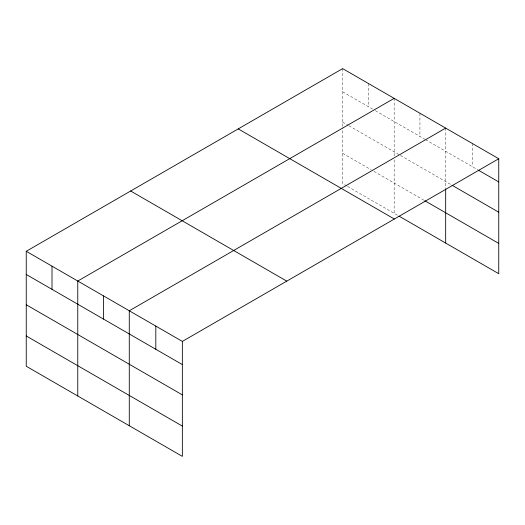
<?xml version="1.0" encoding="UTF-8"?>
<svg xmlns="http://www.w3.org/2000/svg" width="525" height="525" viewBox="0 0 525 525"><rect width="100%" height="100%" fill="white"/><g stroke="black" fill="none" stroke-linecap="round" stroke-linejoin="round"><path stroke-width="0.39" stroke-dasharray="2.62 1.97" d="M342.648 91.803L372.579 109.082M375.368 110.69L424.791 139.23M425.486 139.63L477.803 169.831M342.648 122.089L348.219 125.304M348.915 125.705L399.728 155.046M400.424 155.446L451.264 184.8M342.648 153.293L371.188 169.772M373.971 171.38L424.095 200.32M346.822 185.994L342.648 183.586L342.648 127.693M347.517 186.395L397.642 215.335M472.211 143.423L472.211 166.609M445.673 128.1L445.673 187.976M419.921 113.229L419.921 136.415M394.163 98.359L394.163 155.833M394.163 159.836L394.163 213.327M368.406 83.488L368.406 106.673M342.648 68.618L342.648 126.893"/><path stroke-width="0.79" d="M26.25 251.291L182.352 341.414L182.352 456.383L26.25 366.253L26.25 251.291L342.648 68.618L498.75 158.747L498.75 273.709L399.033 216.136M394.163 98.359L77.766 281.033L77.766 395.994M445.673 128.1L129.275 310.774L129.275 425.736M182.352 341.414L498.75 158.747M478.498 170.238L498.75 181.926M451.959 185.2L498.75 212.218M424.791 200.721L498.75 243.423M238.238 128.901L394.341 219.023M130.659 191.008L286.762 281.137M26.25 274.47L182.352 364.599M26.25 304.762L182.352 394.885M26.25 335.967L182.352 426.09M445.673 188.777L445.673 243.068M155.813 326.097L155.813 349.276M103.523 295.903L103.523 319.082M52.008 266.162L52.008 289.341"/></g></svg>
